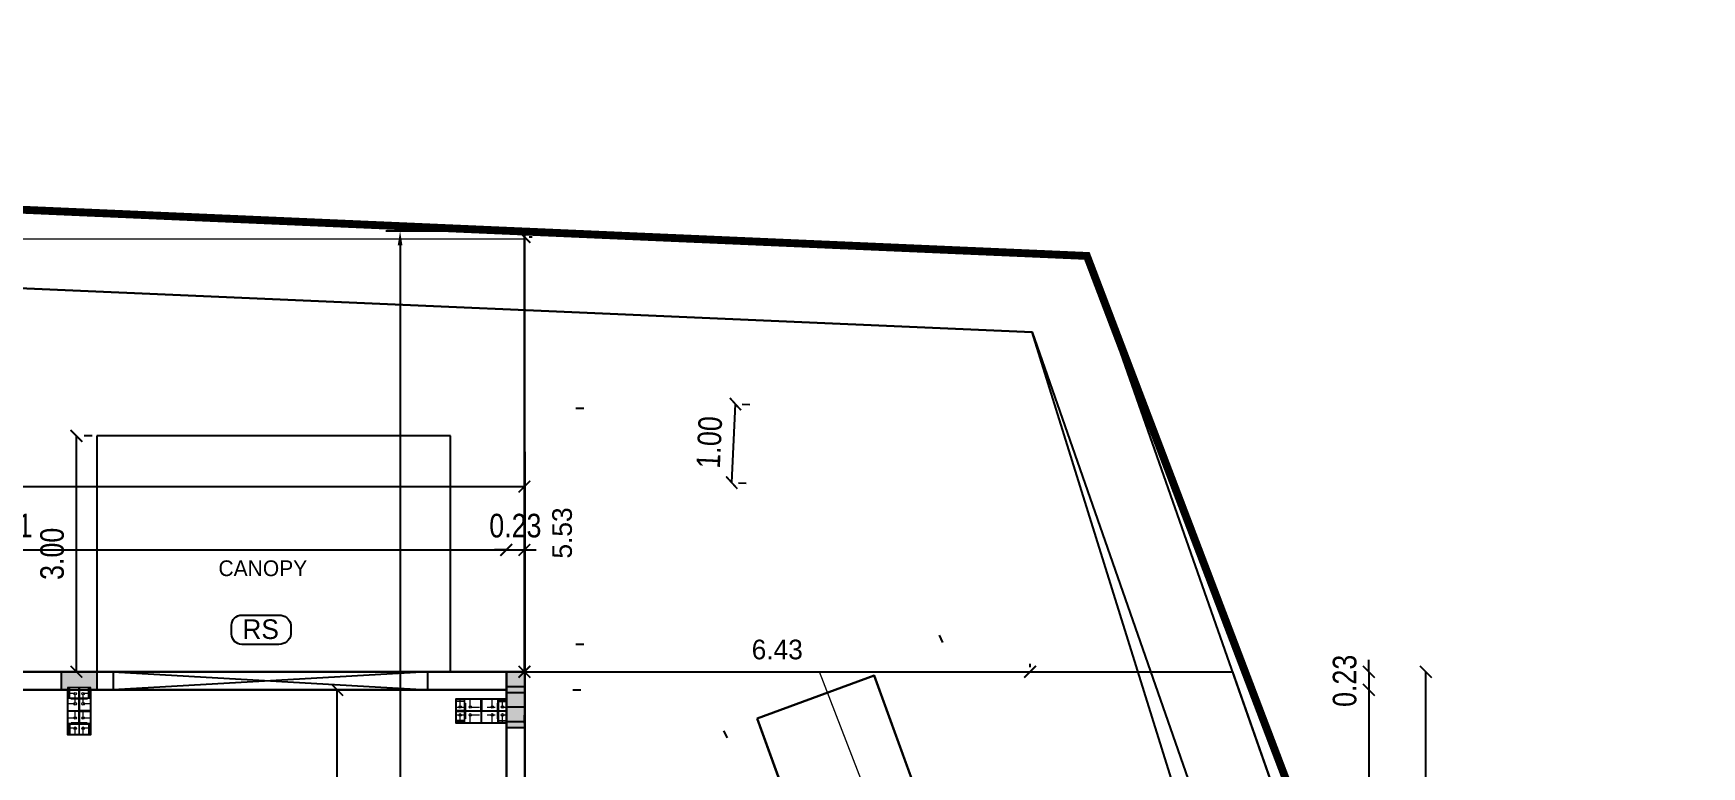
# Model space of a CAD drawing. Header units: metres. Extents: x 1422408 to 2267436, y 3843 to 80428.
# Drawn here: x 2267049.68 to 2267070.91, y 4069.18 to 4078.5 of the extents above; entities that cross this region are included whole.
import ezdxf
from ezdxf.enums import TextEntityAlignment as Align

# ---------------------------------------------------------------- set-up
doc = ezdxf.new("R2010")
doc.units = ezdxf.units.M
doc.header["$LTSCALE"] = 3.5
doc.header["$MEASUREMENT"] = 0
for name, pattern in [('ANIRUDHAN - RESI- EXE -GRD FLR PLAN-06.09.2012 (r1)$0$HIDDEN', [0.375, 0.25, -0.125]), ('CEE-BLOCK B-STILT FLOOR CENTRELINE DRAWING 19.07.12$0$HIDDEN', [0.375, 0.25, -0.125]), ('CENTER2', [1.125, 0.75, -0.125, 0.125, -0.125]), ('CONTIN', [0]), ('DOT2', [0.125, 0, -0.125]), ('HIDDEN', [0.375, 0.25, -0.125])]:
    doc.linetypes.add(name, pattern=pattern)
doc.layers.get('0').update_dxf_attribs({"linetype": 'CONTINUOUS'})
doc.layers.get('DEFPOINTS').update_dxf_attribs({"linetype": 'CONTINUOUS'})
for name, color, linetype, lineweight in [('1', 1, 'CONTIN', 18), ('BASEPLATE', 2, 'CONTINUOUS', 18), ('BLK_1_FIRE_TENDER_MOVEMENT', 161, 'CONTINUOUS', 0), ('RCC COLUMN', 7, 'CONTINUOUS', 18), ('STEEL', 11, 'CONTINUOUS', 18), ('STIFFENER', 6, 'CONTINUOUS', 18)]:
    doc.layers.add(name, color=color, linetype=linetype, lineweight=lineweight)
for name, color, linetype, plot in [('BLK_1_COVERED_AREA', 140, 'CONTINUOUS', False), ('BLK_1_FLR_0_BLT_UP_AREA', 1, 'CONTINUOUS', False), ('BLK_1_MAX_HEIGHT_CAL_SET_BACK', 6, 'CONTINUOUS', False)]:
    doc.layers.add(name, color=color, linetype=linetype, plot=plot)
for name, color, linetype in [('BLK_1_FLR_0_CARPET_AREA', 10, 'CONTINUOUS'), ('BLK_1_FLR_0_REGULAR_ROOM_1', 117, 'CONTINUOUS'), ('BLK_1_LVL_0_BLDG_FOOT_PRINT', 1, 'CONTINUOUS'), ('BLK_1_LVL_0_REAR_SETBACK', 11, 'CONTINUOUS'), ('BLK_1_LVL_0_SIDE_SETBACK2', 102, 'CONTINUOUS'), ('COLUMN', 2, 'CONTINUOUS'), ('DRIVEWAY', 22, 'DOT2'), ('fmb', 6, 'CONTINUOUS'), ('HAT', 15, 'CONTINUOUS'), ('ID', 3, 'CONTINUOUS'), ('norms', 4, 'CONTINUOUS'), ('PLOT_BOUNDARY', 70, 'CONTINUOUS'), ('rm no', 57, 'CONTINUOUS'), ('RWH', 130, 'CONTINUOUS'), ('TWO WHEELER', 55, 'HIDDEN'), ('WALL', 125, 'CONTINUOUS')]:
    doc.layers.add(name, color=color, linetype=linetype)
doc.styles.add('ID', font='GOTHIC.TTF', dxfattribs={"width": 0.85})
doc.styles.add('USA TEXT', font='GOTHIC.TTF')
doc.dimstyles.new('1-100-ID', dxfattribs={"dimtxt": 0.3, "dimasz": 0.15, "dimexe": 0.1, "dimexo": 0.06, "dimgap": 0.15, "dimtad": 1, "dimzin": 3, "dimdsep": 46, "dimtxsty": 'ID', "dimblk": 'ARCHTICK', "dimcen": 0, "dimclrd": 252, "dimclre": 252, "dimclrt": 3, "dimadec": 0, "dimazin": 0, "dimtfac": 1, "dimtix": 1, "dimtmove": 2, "dimatfit": 3, "dimldrblk": 'OPEN90', "dimfxl": 1, "dimtolj": 1, "dimtzin": 0, "dimarcsym": 0})
doc.dimstyles.new('1-200-GD', dxfattribs={"dimtxt": 0.25, "dimasz": 0.15, "dimexe": 0.1, "dimexo": 0.06, "dimgap": 0.15, "dimtad": 1, "dimzin": 3, "dimdsep": 46, "dimtxsty": 'USA TEXT', "dimblk": 'ARCHTICK', "dimcen": 0, "dimclrd": 252, "dimclrt": 12, "dimadec": 0, "dimazin": 0, "dimtfac": 1, "dimtix": 1, "dimtmove": 2, "dimatfit": 3, "dimldrblk": 'OPEN90', "dimfxl": 1, "dimtolj": 1, "dimtzin": 0, "dimarcsym": 0})
doc.dimstyles.get("Standard").update_dxf_attribs({"dimtxt": 0.18, "dimasz": 0.18, "dimexe": 0.18, "dimexo": 0.0625, "dimgap": 0.09, "dimtad": 0, "dimtih": 1, "dimtoh": 1, "dimdec": 4, "dimzin": 0, "dimdsep": 46, "dimtxsty": 'STANDARD', "dimcen": 0.09, "dimadec": 0, "dimazin": 0, "dimtfac": 1, "dimtdec": 4, "dimtofl": 0, "dimtmove": 0, "dimatfit": 3, "dimfxl": 1, "dimtolj": 1, "dimtzin": 0, "dimarcsym": 0})

# ---------------------------------------------------------------- blocks, each defined once
blk = doc.blocks.new('BP3')
at = {"layer": '1', "linetype": 'Continuous'}
for centre in [(12663443, 6740559), (12663443, 6740429), (12663543, 6740559), (12663543, 6740429), (12663443, 6740249), (12663543, 6740249), (12663443, 6740119), (12663543, 6740119)]:
    blk.add_circle(centre, 16, dxfattribs=at)
at = {"layer": 'BASEPLATE', "linetype": 'Continuous'}
blk.add_lwpolyline([(12663343, 6740039), (12663643, 6740039), (12663643, 6740639), (12663343, 6740639)], close=True, dxfattribs=at)
at = {"layer": 'RCC COLUMN', "color": 4, "linetype": 'CENTER2', "ltscale": 2}
for p, q in [((12663443, 6740639), (12663443, 6740039)), ((12663493, 6740639), (12663493, 6740039)), ((12663543, 6740639), (12663543, 6740039)), ((12663343, 6740559), (12663643, 6740559)), ((12663343, 6740429), (12663643, 6740429)), ((12663343, 6740339), (12663643, 6740339)), ((12663343, 6740249), (12663643, 6740249)), ((12663343, 6740119), (12663643, 6740119))]:
    blk.add_line(p, q, dxfattribs=at)
at = {"layer": 'STEEL', "linetype": 'Continuous'}
for points in [[(12663593, 6740489), (12663593, 6740497), (12663393, 6740497), (12663393, 6740489)], [(12663496, 6740489), (12663496, 6740189), (12663491, 6740189), (12663491, 6740489)], [(12663593, 6740189), (12663593, 6740181), (12663393, 6740181), (12663393, 6740189)]]:
    blk.add_lwpolyline(points, close=True, dxfattribs=at)
at = {"layer": 'STIFFENER', "linetype": 'Continuous'}
for points in [[(12663363, 6740629), (12663363, 6740507), (12663373, 6740507), (12663373, 6740629)], [(12663488, 6740629), (12663488, 6740507), (12663498, 6740507), (12663498, 6740629)], [(12663623, 6740629), (12663623, 6740507), (12663613, 6740507), (12663613, 6740629)], [(12663633, 6740507), (12663353, 6740507), (12663353, 6740497), (12663633, 6740497)], [(12663353, 6740334), (12663491, 6740334), (12663491, 6740344), (12663353, 6740344)], [(12663633, 6740171), (12663353, 6740171), (12663353, 6740181), (12663633, 6740181)], [(12663363, 6740049), (12663363, 6740171), (12663373, 6740171), (12663373, 6740049)], [(12663488, 6740049), (12663488, 6740171), (12663498, 6740171), (12663498, 6740049)], [(12663633, 6740334), (12663496, 6740334), (12663496, 6740344), (12663633, 6740344)], [(12663623, 6740049), (12663623, 6740171), (12663613, 6740171), (12663613, 6740049)]]:
    blk.add_lwpolyline(points, close=True, dxfattribs=at)
blk = doc.blocks.new('BP4')
at = {"layer": '1', "linetype": 'Continuous'}
for centre in [(12801591, 6757594), (12801691, 6757594), (12801591, 6757464), (12801691, 6757464), (12801591, 6757184), (12801691, 6757184), (12801591, 6757054), (12801691, 6757054)]:
    blk.add_circle(centre, 16, dxfattribs=at)
at = {"layer": 'BASEPLATE', "linetype": 'Continuous'}
blk.add_lwpolyline([(12801791, 6757649), (12801491, 6757649), (12801491, 6756999), (12801791, 6756999)], close=True, dxfattribs=at)
at = {"layer": 'RCC COLUMN', "color": 4, "linetype": 'CENTER2', "ltscale": 2}
for p, q in [((12801791, 6757594), (12801491, 6757594)), ((12801591, 6756999), (12801591, 6757649)), ((12801691, 6756999), (12801691, 6757649)), ((12801791, 6757464), (12801491, 6757464)), ((12801791, 6757324), (12801491, 6757324)), ((12801791, 6757184), (12801491, 6757184)), ((12801791, 6757054), (12801491, 6757054))]:
    blk.add_line(p, q, dxfattribs=at)
at = {"layer": 'RCC COLUMN', "linetype": 'Continuous'}
blk.add_line((12801638, 6757324), (12801643, 6757324), dxfattribs=at)
at = {"layer": 'STEEL', "linetype": 'Continuous'}
for points in [[(12801541, 6757524), (12801741, 6757524), (12801741, 6757532), (12801541, 6757532)], [(12801638, 6757124), (12801643, 6757124), (12801643, 6757524), (12801638, 6757524)], [(12801541, 6757124), (12801741, 6757124), (12801741, 6757116), (12801541, 6757116)]]:
    blk.add_lwpolyline(points, close=True, dxfattribs=at)
at = {"layer": 'STIFFENER', "linetype": 'Continuous'}
for points in [[(12801511, 6757639), (12801511, 6757542), (12801521, 6757542), (12801521, 6757639)], [(12801646, 6757639), (12801646, 6757542), (12801636, 6757542), (12801636, 6757639)], [(12801771, 6757639), (12801771, 6757542), (12801761, 6757542), (12801761, 6757639)], [(12801501, 6757542), (12801781, 6757542), (12801781, 6757532), (12801501, 6757532)], [(12801501, 6757329), (12801638, 6757329), (12801638, 6757319), (12801501, 6757319)], [(12801781, 6757329), (12801643, 6757329), (12801643, 6757319), (12801781, 6757319)], [(12801501, 6757106), (12801781, 6757106), (12801781, 6757116), (12801501, 6757116)], [(12801511, 6757009), (12801511, 6757106), (12801521, 6757106), (12801521, 6757009)], [(12801646, 6757009), (12801646, 6757106), (12801636, 6757106), (12801636, 6757009)], [(12801771, 6757009), (12801771, 6757106), (12801761, 6757106), (12801761, 6757009)]]:
    blk.add_lwpolyline(points, close=True, dxfattribs=at)
blk = doc.blocks.new('_ArchTick')
at = {"color": 0, "linetype": 'ByBlock', "const_width": 0.15}
blk.add_lwpolyline([(-0.5, -0.5), (0.5, 0.5)], dxfattribs=at)
blk = doc.blocks.new('*D137')
at = {"layer": 'DEFPOINTS', "color": 0, "ltscale": 400}
for p in [(2267056.57, 4070.383), (2267056.487, 4070.153), (2267066.675, 4070.153)]:
    blk.add_point(p, dxfattribs=at)
at = {"layer": 'ID', "color": 252, "lineweight": -2, "ltscale": 400}
for p, q in [((2267066.675, 4070.383), (2267066.675, 4070.533)), ((2267066.675, 4070.383), (2267066.675, 4070.153)), ((2267066.675, 4070.153), (2267066.675, 4070.003))]:
    blk.add_line(p, q, dxfattribs=at)
at = {"layer": 'ID', "color": 252, "linetype": 'DOT2', "lineweight": -2, "ltscale": 400}
for p, q in [((2267056.63, 4070.383), (2267066.775, 4070.383)), ((2267056.547, 4070.153), (2267066.775, 4070.153))]:
    blk.add_line(p, q, dxfattribs=at)
at = {"layer": 'ID', "color": 252, "lineweight": -2, "ltscale": 400, "xscale": 0.15, "yscale": 0.15, "zscale": 0.15}
for p, rotation in [((2267066.675, 4070.383), 270), ((2267066.675, 4070.153), 90)]:
    blk.add_blockref('_ArchTick', p, dxfattribs=dict(at, rotation=rotation))
at = {"layer": 'ID', "color": 3, "ltscale": 400, "insert": (2267066.368, 4070.268), "char_height": 0.3, "attachment_point": 5, "rotation": 90, "style": 'ID'}
blk.add_mtext('\\A1;0.23', dxfattribs=at)
blk = doc.blocks.new('_Open90')
at = {"color": 0, "linetype": 'ByBlock', "lineweight": -2}
for p, q in [((0, 0), (-1, 0)), ((-0.5, 0.5), (0, 0)), ((0, 0), (-0.5, -0.5))]:
    blk.add_line(p, q, dxfattribs=at)
blk = doc.blocks.new('*D138')
at = {"layer": 'DEFPOINTS', "color": 0, "ltscale": 400}
for p in [(2267056.487, 4070.153), (2267061.47, 4054.908), (2267066.675, 4054.908)]:
    blk.add_point(p, dxfattribs=at)
at = {"layer": 'ID', "color": 252, "linetype": 'DOT2', "lineweight": -2, "ltscale": 400}
for p, q in [((2267056.547, 4070.153), (2267066.775, 4070.153)), ((2267061.53, 4054.908), (2267066.775, 4054.908))]:
    blk.add_line(p, q, dxfattribs=at)
at = {"layer": 'ID', "color": 252, "lineweight": -2, "ltscale": 400}
blk.add_line((2267066.675, 4070.153), (2267066.675, 4054.908), dxfattribs=at)
at = {"layer": 'ID', "color": 252, "lineweight": -2, "ltscale": 400, "xscale": 0.15, "yscale": 0.15, "zscale": 0.15}
for p, rotation in [((2267066.675, 4070.153), 90), ((2267066.675, 4054.908), 270)]:
    blk.add_blockref('_ArchTick', p, dxfattribs=dict(at, rotation=rotation))
at = {"layer": 'ID', "color": 3, "ltscale": 400, "insert": (2267066.368, 4062.531), "char_height": 0.3, "attachment_point": 5, "rotation": 90, "style": 'ID'}
blk.add_mtext('\\A1;15.25', dxfattribs=at)
blk = doc.blocks.new('*D143')
at = {"layer": 'DEFPOINTS', "color": 0, "ltscale": 400}
for p in [(2267055.73, 4070.383), (2267067.399, 4070.383), (2267061.406, 4039.213)]:
    blk.add_point(p, dxfattribs=at)
at = {"layer": 'ID', "color": 252, "linetype": 'DOT2', "lineweight": -2, "ltscale": 400}
for p, q in [((2267055.79, 4070.383), (2267067.499, 4070.383)), ((2267061.466, 4039.213), (2267067.499, 4039.213))]:
    blk.add_line(p, q, dxfattribs=at)
at = {"layer": 'ID', "color": 252, "lineweight": -2, "ltscale": 400}
blk.add_line((2267067.399, 4039.213), (2267067.399, 4070.383), dxfattribs=at)
at = {"layer": 'ID', "color": 252, "lineweight": -2, "ltscale": 400, "xscale": 0.15, "yscale": 0.15, "zscale": 0.15}
for p, rotation in [((2267067.399, 4070.383), 90), ((2267067.399, 4039.213), 270)]:
    blk.add_blockref('_ArchTick', p, dxfattribs=dict(at, rotation=rotation))
at = {"layer": 'ID', "color": 3, "ltscale": 400, "insert": (2267067.091, 4054.798), "char_height": 0.3, "attachment_point": 5, "rotation": 90, "style": 'ID'}
blk.add_mtext('\\A1;31.17', dxfattribs=at)
blk = doc.blocks.new('*D150')
at = {"layer": 'DEFPOINTS', "color": 0, "ltscale": 400}
for p in [(2267050.231, 4073.383), (2267050.491, 4073.383), (2267050.491, 4070.383)]:
    blk.add_point(p, dxfattribs=at)
at = {"layer": 'ID', "color": 252, "linetype": 'DOT2', "lineweight": -2, "ltscale": 400}
for p, q in [((2267050.431, 4073.383), (2267050.131, 4073.383)), ((2267050.431, 4070.383), (2267050.131, 4070.383))]:
    blk.add_line(p, q, dxfattribs=at)
at = {"layer": 'ID', "color": 252, "lineweight": -2, "ltscale": 400}
blk.add_line((2267050.231, 4070.383), (2267050.231, 4073.383), dxfattribs=at)
at = {"layer": 'ID', "color": 252, "lineweight": -2, "ltscale": 400, "xscale": 0.15, "yscale": 0.15, "zscale": 0.15}
for p, rotation in [((2267050.231, 4073.383), 90), ((2267050.231, 4070.383), 270)]:
    blk.add_blockref('_ArchTick', p, dxfattribs=dict(at, rotation=rotation))
at = {"layer": 'ID', "color": 3, "ltscale": 400, "insert": (2267049.923, 4071.883), "char_height": 0.3, "attachment_point": 5, "rotation": 90, "style": 'ID'}
blk.add_mtext('\\A1;3.00', dxfattribs=at)
blk = doc.blocks.new('*D126')
at = {"layer": 'DEFPOINTS', "color": 0, "ltscale": 400}
for p in [(2267055.931, 4070.383), (2267062.364, 4070.383), (2267062.364, 4070.383)]:
    blk.add_point(p, dxfattribs=at)
at = {"layer": 'ID', "color": 0, "linetype": 'DOT2', "lineweight": -2, "ltscale": 400}
for p, q in [((2267055.931, 4070.443), (2267055.931, 4070.483)), ((2267062.364, 4070.443), (2267062.364, 4070.483))]:
    blk.add_line(p, q, dxfattribs=at)
at = {"layer": 'ID', "color": 252, "lineweight": -2, "ltscale": 400}
blk.add_line((2267055.931, 4070.383), (2267062.364, 4070.383), dxfattribs=at)
at = {"layer": 'ID', "color": 252, "lineweight": -2, "ltscale": 400, "xscale": 0.15, "yscale": 0.15, "zscale": 0.15, "rotation": 180}
blk.add_blockref('_ArchTick', (2267055.931, 4070.383), dxfattribs=at)
at = {"layer": 'ID', "color": 252, "lineweight": -2, "ltscale": 400, "xscale": 0.15, "yscale": 0.15, "zscale": 0.15}
blk.add_blockref('_ArchTick', (2267062.364, 4070.383), dxfattribs=at)
at = {"layer": 'ID', "color": 12, "ltscale": 400, "insert": (2267059.148, 4070.665), "char_height": 0.25, "attachment_point": 5, "style": 'USA TEXT'}
blk.add_mtext('\\A1;6.43', dxfattribs=at)
blk = doc.blocks.new('*D127')
at = {"layer": 'DEFPOINTS', "color": 0, "ltscale": 400}
for p in [(2267055.931, 4075.912), (2267055.931, 4075.912), (2267055.931, 4070.383)]:
    blk.add_point(p, dxfattribs=at)
at = {"layer": 'ID', "color": 252, "lineweight": -2, "ltscale": 400}
blk.add_line((2267055.931, 4070.383), (2267055.931, 4075.912), dxfattribs=at)
at = {"layer": 'ID', "color": 0, "linetype": 'DOT2', "lineweight": -2, "ltscale": 400}
for p, q in [((2267055.991, 4075.912), (2267056.031, 4075.912)), ((2267055.991, 4070.383), (2267056.031, 4070.383))]:
    blk.add_line(p, q, dxfattribs=at)
at = {"layer": 'ID', "color": 252, "lineweight": -2, "ltscale": 400, "xscale": 0.15, "yscale": 0.15, "zscale": 0.15}
for p, rotation in [((2267055.931, 4075.912), 90), ((2267055.931, 4070.383), 270)]:
    blk.add_blockref('_ArchTick', p, dxfattribs=dict(at, rotation=rotation))
at = {"layer": 'ID', "color": 12, "ltscale": 400, "insert": (2267056.412, 4072.148), "char_height": 0.25, "attachment_point": 5, "rotation": 90, "style": 'USA TEXT'}
blk.add_mtext('\\A1;5.53', dxfattribs=at)
blk = doc.blocks.new('*D95')
at = {"layer": 'DEFPOINTS', "color": 0, "ltscale": 400}
for p in [(2267053.55, 4070.153), (2267055.701, 4070.153), (2267055.931, 4065.799)]:
    blk.add_point(p, dxfattribs=at)
at = {"layer": 'ID', "color": 252, "linetype": 'DOT2', "lineweight": -2, "ltscale": 400}
for p, q in [((2267055.641, 4070.153), (2267053.45, 4070.153)), ((2267055.871, 4065.799), (2267053.45, 4065.799))]:
    blk.add_line(p, q, dxfattribs=at)
at = {"layer": 'ID', "color": 252, "lineweight": -2, "ltscale": 400}
blk.add_line((2267053.55, 4065.799), (2267053.55, 4070.153), dxfattribs=at)
at = {"layer": 'ID', "color": 252, "lineweight": -2, "ltscale": 400, "xscale": 0.15, "yscale": 0.15, "zscale": 0.15}
for p, rotation in [((2267053.55, 4070.153), 90), ((2267053.55, 4065.799), 270)]:
    blk.add_blockref('_ArchTick', p, dxfattribs=dict(at, rotation=rotation))
at = {"layer": 'ID', "color": 3, "ltscale": 400, "insert": (2267053.242, 4067.976), "char_height": 0.3, "attachment_point": 5, "rotation": 90, "style": 'ID'}
blk.add_mtext('\\A1;4.35', dxfattribs=at)
blk = doc.blocks.new('*D155')
at = {"layer": 'DEFPOINTS', "color": 0, "ltscale": 400}
for p in [(2267055.701, 4071.933), (2267042.791, 4070.153), (2267055.701, 4069.671)]:
    blk.add_point(p, dxfattribs=at)
at = {"layer": 'ID', "color": 252, "linetype": 'DOT2', "lineweight": -2, "ltscale": 400}
for p, q in [((2267042.791, 4070.213), (2267042.791, 4072.033)), ((2267055.701, 4069.731), (2267055.701, 4072.033))]:
    blk.add_line(p, q, dxfattribs=at)
at = {"layer": 'ID', "color": 252, "lineweight": -2, "ltscale": 400}
blk.add_line((2267042.791, 4071.933), (2267055.701, 4071.933), dxfattribs=at)
at = {"layer": 'ID', "color": 252, "lineweight": -2, "ltscale": 400, "xscale": 0.15, "yscale": 0.15, "zscale": 0.15, "rotation": 180}
blk.add_blockref('_ArchTick', (2267042.791, 4071.933), dxfattribs=at)
at = {"layer": 'ID', "color": 252, "lineweight": -2, "ltscale": 400, "xscale": 0.15, "yscale": 0.15, "zscale": 0.15}
blk.add_blockref('_ArchTick', (2267055.701, 4071.933), dxfattribs=at)
at = {"layer": 'ID', "color": 3, "ltscale": 400, "insert": (2267049.246, 4072.24), "char_height": 0.3, "attachment_point": 5, "style": 'ID'}
blk.add_mtext('\\A1;12.91', dxfattribs=at)
blk = doc.blocks.new('*D156')
at = {"layer": 'DEFPOINTS', "color": 0, "ltscale": 400}
for p in [(2267055.931, 4071.933), (2267055.701, 4069.671), (2267055.931, 4069.671)]:
    blk.add_point(p, dxfattribs=at)
at = {"layer": 'ID', "color": 252, "lineweight": -2, "ltscale": 400}
for p, q in [((2267055.701, 4071.933), (2267055.551, 4071.933)), ((2267055.701, 4071.933), (2267055.931, 4071.933)), ((2267055.931, 4071.933), (2267056.081, 4071.933))]:
    blk.add_line(p, q, dxfattribs=at)
at = {"layer": 'ID', "color": 252, "linetype": 'DOT2', "lineweight": -2, "ltscale": 400}
for p, q in [((2267055.701, 4069.731), (2267055.701, 4072.033)), ((2267055.931, 4069.731), (2267055.931, 4072.033))]:
    blk.add_line(p, q, dxfattribs=at)
at = {"layer": 'ID', "color": 252, "lineweight": -2, "ltscale": 400, "xscale": 0.15, "yscale": 0.15, "zscale": 0.15}
blk.add_blockref('_ArchTick', (2267055.701, 4071.933), dxfattribs=at)
at = {"layer": 'ID', "color": 252, "lineweight": -2, "ltscale": 400, "xscale": 0.15, "yscale": 0.15, "zscale": 0.15, "rotation": 180}
blk.add_blockref('_ArchTick', (2267055.931, 4071.933), dxfattribs=at)
at = {"layer": 'ID', "color": 3, "ltscale": 400, "insert": (2267055.816, 4072.24), "char_height": 0.3, "attachment_point": 5, "style": 'ID'}
blk.add_mtext('\\A1;0.23', dxfattribs=at)
blk = doc.blocks.new('*D157')
at = {"layer": 'DEFPOINTS', "color": 0, "ltscale": 400}
for p in [(2267055.931, 4072.738), (2267030.931, 4071.933), (2267055.931, 4071.933)]:
    blk.add_point(p, dxfattribs=at)
at = {"layer": 'ID', "color": 252, "linetype": 'DOT2', "lineweight": -2, "ltscale": 400}
for p, q in [((2267030.931, 4071.993), (2267030.931, 4072.838)), ((2267055.931, 4071.993), (2267055.931, 4072.838))]:
    blk.add_line(p, q, dxfattribs=at)
at = {"layer": 'ID', "color": 252, "lineweight": -2, "ltscale": 400}
blk.add_line((2267030.931, 4072.738), (2267055.931, 4072.738), dxfattribs=at)
at = {"layer": 'ID', "color": 252, "lineweight": -2, "ltscale": 400, "xscale": 0.15, "yscale": 0.15, "zscale": 0.15, "rotation": 180}
blk.add_blockref('_ArchTick', (2267030.931, 4072.738), dxfattribs=at)
at = {"layer": 'ID', "color": 252, "lineweight": -2, "ltscale": 400, "xscale": 0.15, "yscale": 0.15, "zscale": 0.15}
blk.add_blockref('_ArchTick', (2267055.931, 4072.738), dxfattribs=at)
at = {"layer": 'ID', "color": 3, "ltscale": 400, "insert": (2267043.431, 4073.045), "char_height": 0.3, "attachment_point": 5, "style": 'ID'}
blk.add_mtext('\\A1;25.00', dxfattribs=at)
blk = doc.blocks.new('*D161')
at = {"layer": 'DEFPOINTS', "color": 0, "ltscale": 400}
for p in [(2267058.616, 4073.787), (2267058.86, 4073.775), (2267058.813, 4072.776)]:
    blk.add_point(p, dxfattribs=at)
at = {"layer": 'ID', "color": 252, "linetype": 'DOT2', "lineweight": -2, "ltscale": 400}
for p, q in [((2267058.8, 4073.778), (2267058.516, 4073.791)), ((2267058.753, 4072.779), (2267058.469, 4072.792))]:
    blk.add_line(p, q, dxfattribs=at)
at = {"layer": 'ID', "color": 252, "lineweight": -2, "ltscale": 400}
blk.add_line((2267058.569, 4072.788), (2267058.616, 4073.787), dxfattribs=at)
at = {"layer": 'ID', "color": 252, "lineweight": -2, "ltscale": 400, "xscale": 0.15, "yscale": 0.15, "zscale": 0.15}
for p, rotation in [((2267058.616, 4073.787), 87.32350909209381), ((2267058.569, 4072.788), 267.3235090920938)]:
    blk.add_blockref('_ArchTick', p, dxfattribs=dict(at, rotation=rotation))
at = {"layer": 'ID', "color": 3, "ltscale": 400, "insert": (2267058.285, 4073.301), "char_height": 0.3, "attachment_point": 5, "rotation": 87.3235, "style": 'ID'}
blk.add_mtext('\\A1;1.00', dxfattribs=at)
blk = doc.blocks.new('*D302')
at = {"layer": 'BLK_1_MAX_HEIGHT_CAL_SET_BACK', "color": 0, "lineweight": -2}
for p, q in [((2267055.794, 4075.987), (2267054.169, 4075.987)), ((2267054.349, 4075.807), (2267054.349, 4057.665)), ((2267054.349, 4039.163), (2267054.349, 4057.305)), ((2267055.869, 4038.983), (2267054.169, 4038.983))]:
    blk.add_line(p, q, dxfattribs=at)
at = {"layer": 'BLK_1_MAX_HEIGHT_CAL_SET_BACK', "color": 0}
for points in [[(2267054.319, 4075.807), (2267054.379, 4075.807), (2267054.349, 4075.987)], [(2267054.319, 4039.163), (2267054.379, 4039.163), (2267054.349, 4038.983)]]:
    blk.add_solid(points, dxfattribs=at)
at = {"layer": 'DEFPOINTS', "color": 0}
for p in [(2267054.349, 4075.987), (2267055.856, 4075.987), (2267055.931, 4038.983)]:
    blk.add_point(p, dxfattribs=at)
at = {"layer": 'BLK_1_MAX_HEIGHT_CAL_SET_BACK', "color": 0, "insert": (2267054.349, 4057.485), "char_height": 0.18, "attachment_point": 5}
blk.add_mtext('\\A1;37.0045', dxfattribs=at)

msp = doc.modelspace()

# ---------------------------------------------------------------- hatches: boundary and pattern name
at = {"layer": 'COLUMN', "ltscale": 400}
h = msp.add_hatch(color=254, dxfattribs=at)
h.dxf.hatch_style = 1
h.paths.add_polyline_path([(2267050.04103, 4070.15323), (2267050.04103, 4070.38323), (2267050.49103, 4070.38323), (2267050.49103, 4070.15323)])
h = msp.add_hatch(color=254, dxfattribs=at)
h.dxf.hatch_style = 1
h.paths.add_polyline_path([(2267055.93103, 4069.93323), (2267055.70103, 4069.93323), (2267055.70103, 4070.38323), (2267055.93103, 4070.38323)])
h = msp.add_hatch(color=254, dxfattribs=at)
h.dxf.hatch_style = 1
h.paths.add_polyline_path([(2267055.93103, 4069.74568), (2267055.70103, 4069.74568), (2267055.70103, 4070.19568), (2267055.93103, 4070.19568)])
h = msp.add_hatch(color=254, dxfattribs=at)
h.dxf.hatch_style = 1
h.paths.add_polyline_path([(2267055.93103, 4069.67086), (2267055.70103, 4069.67086), (2267055.70103, 4070.12086), (2267055.93103, 4070.12086)])

# ---------------------------------------------------------------- linework, layer by layer
at = {"layer": 'BLK_1_COVERED_AREA'}
msp.add_lwpolyline([(2267038.93293, 4038.98323), (2267064.95356, 4038.98323), (2267064.95356, 4047.05791), (2267061.1333, 4056.93823), (2267055.93293, 4056.93823), (2267055.9386, 4070.38323), (2267030.93293, 4070.38323), (2267030.93293, 4059.18652), (2267032.77373, 4054.45823), (2267038.93293, 4054.45823)], close=True, dxfattribs=at)
at = {"layer": 'BLK_1_FIRE_TENDER_MOVEMENT'}
for points in [[(2267055.93861, 4070.38323), (2267055.93861, 4075.88323), (2267030.93293, 4075.88323), (2267030.93293, 4070.38323)], [(2267064.95356, 4038.98324), (2267068.45356, 4038.98335), (2267068.45356, 4047.711), (2267059.68725, 4070.38323), (2267055.93861, 4070.38323), (2267055.93861, 4065.7989), (2267057.70729, 4065.7989), (2267064.95356, 4047.05791)]]:
    msp.add_lwpolyline(points, close=True, dxfattribs=at)
at = {"layer": 'BLK_1_FLR_0_BLT_UP_AREA', "color": 45}
msp.add_lwpolyline([(2267038.93293, 4038.98323), (2267064.95356, 4038.98323), (2267064.95356, 4047.05791), (2267061.1333, 4056.93823), (2267055.93293, 4056.93823), (2267055.9386, 4070.38323), (2267030.93293, 4070.38323), (2267030.93293, 4059.18652), (2267032.77373, 4054.45823), (2267038.93293, 4054.45823)], close=True, dxfattribs=at)
at = {"layer": 'BLK_1_FLR_0_CARPET_AREA', "color": 14}
msp.add_lwpolyline([(2267044.74603, 4070.15323), (2267050.11603, 4070.15323), (2267050.11603, 4069.58523), (2267050.41603, 4069.58523), (2267050.41603, 4070.15323), (2267055.70103, 4070.15323), (2267055.70103, 4070.03523), (2267055.05803, 4070.03523), (2267055.05803, 4069.73523), (2267055.70103, 4069.73523), (2267055.70103, 4062.72823), (2267054.52603, 4062.72823), (2267054.52603, 4062.33823), (2267055.70103, 4062.33823), (2267055.70103, 4055.65823), (2267055.93103, 4055.65823), (2267055.93103, 4056.70823), (2267058.33103, 4056.70823), (2267058.33103, 4054.90823), (2267055.70103, 4054.90823)], dxfattribs=at)
at = {"layer": 'BLK_1_FLR_0_REGULAR_ROOM_1', "color": 4}
msp.add_lwpolyline([(2267039.16103, 4039.21323), (2267055.70103, 4039.20823), (2267055.70103, 4054.90823), (2267058.33103, 4054.90823), (2267058.33103, 4056.70823), (2267055.70103, 4056.70823), (2267055.70103, 4070.15823), (2267042.79103, 4070.15323), (2267042.79103, 4062.75823), (2267039.16103, 4062.75823)], close=True, dxfattribs=at)
at = {"layer": 'BLK_1_LVL_0_BLDG_FOOT_PRINT'}
msp.add_lwpolyline([(2267057.70729, 4065.7989), (2267055.93103, 4065.7989), (2267055.9386, 4070.38323), (2267030.93293, 4070.38323), (2267030.93293, 4059.18652), (2267032.77373, 4054.45823), (2267038.93293, 4054.45823), (2267038.93293, 4051.25783), (2267036.53103, 4051.25783), (2267036.53103, 4048.05783), (2267035.93103, 4048.05783), (2267035.93103, 4043.85783), (2267036.33103, 4043.85783), (2267036.33103, 4042.25783), (2267038.93293, 4042.25783), (2267038.93293, 4038.98323), (2267064.95356, 4038.98323), (2267064.95356, 4047.05791)], close=True, dxfattribs=at)
at = {"layer": 'BLK_1_LVL_0_REAR_SETBACK'}
msp.add_lwpolyline([(2267030.93293, 4070.38323), (2267055.9386, 4070.38323), (2267055.93481, 4075.98113), (2267035.51572, 4076.86643), (2267035.26471, 4078.44645), (2267030.93263, 4077.90393)], close=True, dxfattribs=at)
at = {"layer": 'BLK_1_LVL_0_SIDE_SETBACK2'}
msp.add_lwpolyline([(2267064.95356, 4038.98323), (2267064.95356, 4047.05791), (2267057.70729, 4065.7989), (2267055.93103, 4065.7989), (2267055.93859, 4070.38323), (2267064.94017, 4070.38323), (2267075.95256, 4038.98353)], close=True, dxfattribs=at)
at = {"layer": 'COLUMN', "ltscale": 400}
for points in [[(2267050.49103, 4070.38323), (2267050.49103, 4070.15323), (2267050.04103, 4070.15323), (2267050.04103, 4070.38323)], [(2267055.70103, 4070.38323), (2267055.93103, 4070.38323), (2267055.93103, 4069.93323), (2267055.70103, 4069.93323)], [(2267055.70103, 4070.19568), (2267055.93103, 4070.19568), (2267055.93103, 4069.74568), (2267055.70103, 4069.74568)], [(2267055.70103, 4070.12086), (2267055.93103, 4070.12086), (2267055.93103, 4069.67086), (2267055.70103, 4069.67086)]]:
    msp.add_lwpolyline(points, close=True, dxfattribs=at)
at = {"layer": 'DRIVEWAY', "ltscale": 400}
for points in [[(2267064.45947, 4063.52772), (2267061.25666, 4070.75725, 0.29671543), (2267056.68518, 4073.732), (2267054.349, 4073.732)], [(2267061.71659, 4062.31257), (2267058.51377, 4069.5421, 0.29671543), (2267056.68518, 4070.732), (2267054.349, 4070.732)]]:
    msp.add_lwpolyline(points, format="xyb", dxfattribs=at)
at = {"layer": 'fmb', "color": 1, "ltscale": 400, "const_width": 0.1}
msp.add_lwpolyline([(2267063.08779, 4075.671), (2267035.51572, 4076.86643), (2267035.25673, 4078.44533), (2267016.61964, 4076.11141), (2267031.92756, 4032.43603), (2267055.41225, 4031.5265), (2267079.51104, 4032.50707)], close=True, dxfattribs=at)
at = {"layer": 'HAT', "ltscale": 400}
msp.add_lwpolyline([(2267069.84902, 4033.48083), (2267076.7142, 4033.65727), (2267070.2752, 4052.30602), (2267065.5692, 4064.51476), (2267062.39104, 4074.70248), (2267034.66, 4075.90534), (2267034.42807, 4077.31929), (2267018.02025, 4075.29811), (2267021.29375, 4064.96691), (2267025.84394, 4053.31772), (2267032.65824, 4033.70989), (2267034.31432, 4033.64971)], dxfattribs=at)
at = {"layer": 'ID', "color": 9, "linetype": 'ANIRUDHAN - RESI- EXE -GRD FLR PLAN-06.09.2012 (r1)$0$HIDDEN', "ltscale": 450}
for p, q in [((2267050.69853, 4070.38323), (2267054.69853, 4070.15323)), ((2267054.69853, 4070.38323), (2267050.69853, 4070.15323))]:
    msp.add_line(p, q, dxfattribs=at)
msp.add_lwpolyline([(2267054.99103, 4070.38323), (2267054.99103, 4073.38323), (2267050.49103, 4073.38323), (2267050.49103, 4070.38323)], dxfattribs=at)
at = {"layer": 'norms', "ltscale": 400}
msp.add_lwpolyline([(2267058.89044, 4069.79121), (2267060.47284, 4065.43941), (2267061.96253, 4065.98109), (2267060.3792, 4070.33545)], close=True, dxfattribs=at)
at = {"layer": 'PLOT_BOUNDARY', "linetype": 'ByBlock'}
msp.add_lwpolyline([(2267031.96345, 4032.73448), (2267055.3905, 4031.95584), (2267078.15322, 4032.7088), (2267063.08563, 4075.6711), (2267035.51572, 4076.86643), (2267035.26471, 4078.44645), (2267016.62295, 4076.11188)], close=True, dxfattribs=at)
at = {"layer": 'rm no', "color": 205}
msp.add_lwpolyline([(2267052.20592, 4070.91877), (2267052.20592, 4070.97682, -1), (2267052.20592, 4070.97682, -0.41543097), (2267052.3337, 4071.10385), (2267052.80796, 4071.10385, -0.37810476), (2267052.95979, 4070.97682), (2267052.95979, 4070.85998, -0.37718621), (2267052.80796, 4070.7322), (2267052.80796, 4070.7322), (2267052.3337, 4070.7322, -0.41421356), (2267052.20592, 4070.85998), (2267052.20592, 4070.97682)], format="xyb", dxfattribs=at)
at = {"layer": 'RWH', "ltscale": 400}
msp.add_lwpolyline([(2267034.278, 4032.65037), (2267034.31432, 4033.64971), (2267032.65824, 4033.70989), (2267018.02025, 4075.29811), (2267034.42807, 4077.31929), (2267034.66, 4075.90534), (2267062.39104, 4074.70248), (2267076.7142, 4033.65727), (2267069.84902, 4033.48083), (2267069.88468, 4032.48445), (2267078.15322, 4032.7088), (2267063.08563, 4075.6711), (2267035.51572, 4076.86643), (2267035.26495, 4078.44494), (2267016.61964, 4076.11141), (2267031.96358, 4032.73447)], close=True, dxfattribs=at)
at = {"layer": 'TWO WHEELER', "color": 7, "linetype": 'CEE-BLOCK B-STILT FLOOR CENTRELINE DRAWING 19.07.12$0$HIDDEN', "ltscale": 300}
msp.add_lwpolyline([(2267060.47284, 4065.43941), (2267058.89044, 4069.79121), (2267060.3792, 4070.33545), (2267061.9616, 4065.98364)], close=True, dxfattribs=at)
at = {"layer": 'WALL', "ltscale": 400}
for p, q in [((2267041.35805, 4070.38323), (2267050.69853, 4070.38323)), ((2267050.69853, 4070.38323), (2267050.69853, 4070.15323)), ((2267054.69853, 4070.38323), (2267055.93103, 4070.38323)), ((2267054.69853, 4070.38323), (2267054.69853, 4070.15323)), ((2267055.70103, 4070.37637), (2267055.70103, 4069.45505)), ((2267055.93103, 4070.38323), (2267055.93103, 4065.7989)), ((2267042.79103, 4070.15323), (2267050.69853, 4070.15323)), ((2267054.69853, 4070.15323), (2267055.70103, 4070.15323)), ((2267055.70103, 4070.15323), (2267055.70103, 4058.70823))]:
    msp.add_line(p, q, dxfattribs=at)
at = {"layer": 'WALL', "color": 251, "ltscale": 400}
msp.add_line((2267054.69853, 4070.38323), (2267050.69853, 4070.38323), dxfattribs=at)

# ---------------------------------------------------------------- block references
at = {"layer": 'RCC COLUMN', "linetype": 'Continuous', "xscale": 0.001, "yscale": 0.001, "zscale": 0.001}
for name, p, rotation in [('BP3', (2279713.75925, 10810.22419), 180), ('BP4', (2260298.05873, 16871.52584), 270)]:
    msp.add_blockref(name, p, dxfattribs=dict(at, rotation=rotation))

# ---------------------------------------------------------------- texts
at = {"layer": 'rm no', "style": 'USA TEXT'}
for tag, height, p in [('CANOPY', 0.2, (2267052.60308, 4071.59972)), ('RS', 0.25, (2267052.57517, 4070.79997))]:
    msp.add_attdef(tag, text='L0-09W1', height=height, dxfattribs=at).set_placement(p, align=Align.CENTER)

# ---------------------------------------------------------------- dimensions: what is measured, and where the dimension line sits
at = {"layer": 'BLK_1_MAX_HEIGHT_CAL_SET_BACK', "color": 6}
dim = msp.add_linear_dim(base=(2267054.34884, 4075.98706), p1=(2267055.93103, 4038.98257), p2=(2267055.85603, 4075.98706), angle=90, dimstyle='STANDARD', dxfattribs=at)
dim.commit()
dim.dimension.update_dxf_attribs({"geometry": '*D302', "text_midpoint": (2267054.34884, 4057.48482)})
at = {"layer": 'ID', "ltscale": 400}
dim = msp.add_linear_dim(base=(2267055.93103, 4075.91206), p1=(2267055.93103, 4070.38323), p2=(2267055.93103, 4075.91206), angle=90, dimstyle='1-200-GD', dxfattribs=at)
dim.commit()
dim.dimension.update_dxf_attribs({"geometry": '*D127', "text_midpoint": (2267056.41169, 4072.14765), "dimtype": 160})
dim = msp.add_aligned_dim(p1=(2267058.81287, 4072.77625), p2=(2267058.85956, 4073.77516), distance=0.24429, dimstyle='1-100-ID', dxfattribs=at)
dim.commit()
dim.dimension.update_dxf_attribs({"geometry": '*D161', "text_midpoint": (2267058.28498, 4073.30147)})
for base, p1, p2, angle, picture, middle in [((2267050.23075, 4073.38323), (2267050.49103, 4070.38323), (2267050.49103, 4073.38323), 90, '*D150', (2267049.92321, 4071.88323)), ((2267066.67533, 4070.15323), (2267056.56993, 4070.38323), (2267056.48707, 4070.15323), 90, '*D137', (2267066.36778, 4070.26823)), ((2267067.39886, 4070.38323), (2267061.4056, 4039.21323), (2267055.72995, 4070.38323), 270, '*D143', (2267067.09132, 4054.79823)), ((2267053.54999, 4070.15323), (2267055.93103, 4065.7989), (2267055.70103, 4070.15323), 90, '*D95', (2267053.24245, 4067.97607)), ((2267066.675328108, 4054.9082309076), (2267056.4870711062, 4070.1532309076), (2267061.469890601, 4054.9082309076), 90, '*D138', (2267066.3677822198, 4062.530730907))]:
    dim = msp.add_linear_dim(base=base, p1=p1, p2=p2, angle=angle, dimstyle='1-100-ID', dxfattribs=at)
    dim.commit()
    dim.dimension.update_dxf_attribs({"geometry": picture, "text_midpoint": middle})
for base, p1, p2, dimstyle, picture, middle in [((2267055.93103, 4072.7379), (2267030.93103, 4071.93255), (2267055.93103, 4071.93255), '1-100-ID', '*D157', (2267043.43103, 4073.04544)), ((2267055.70103, 4071.93255), (2267042.79103, 4070.15323), (2267055.70103, 4069.67086), '1-100-ID', '*D155', (2267049.24603, 4072.2401)), ((2267055.93103, 4071.93255), (2267055.70103, 4069.67086), (2267055.93103, 4069.67086), '1-100-ID', '*D156', (2267055.81603, 4072.2401)), ((2267062.36398, 4070.38323), (2267055.93103, 4070.38323), (2267062.36398, 4070.38323), '1-200-GD', '*D126', (2267059.1475, 4070.66452))]:
    dim = msp.add_linear_dim(base=base, p1=p1, p2=p2, dimstyle=dimstyle, dxfattribs=at)
    dim.commit()
    dim.dimension.update_dxf_attribs({"geometry": picture, "text_midpoint": middle})

doc.saveas('drawing.dxf')
